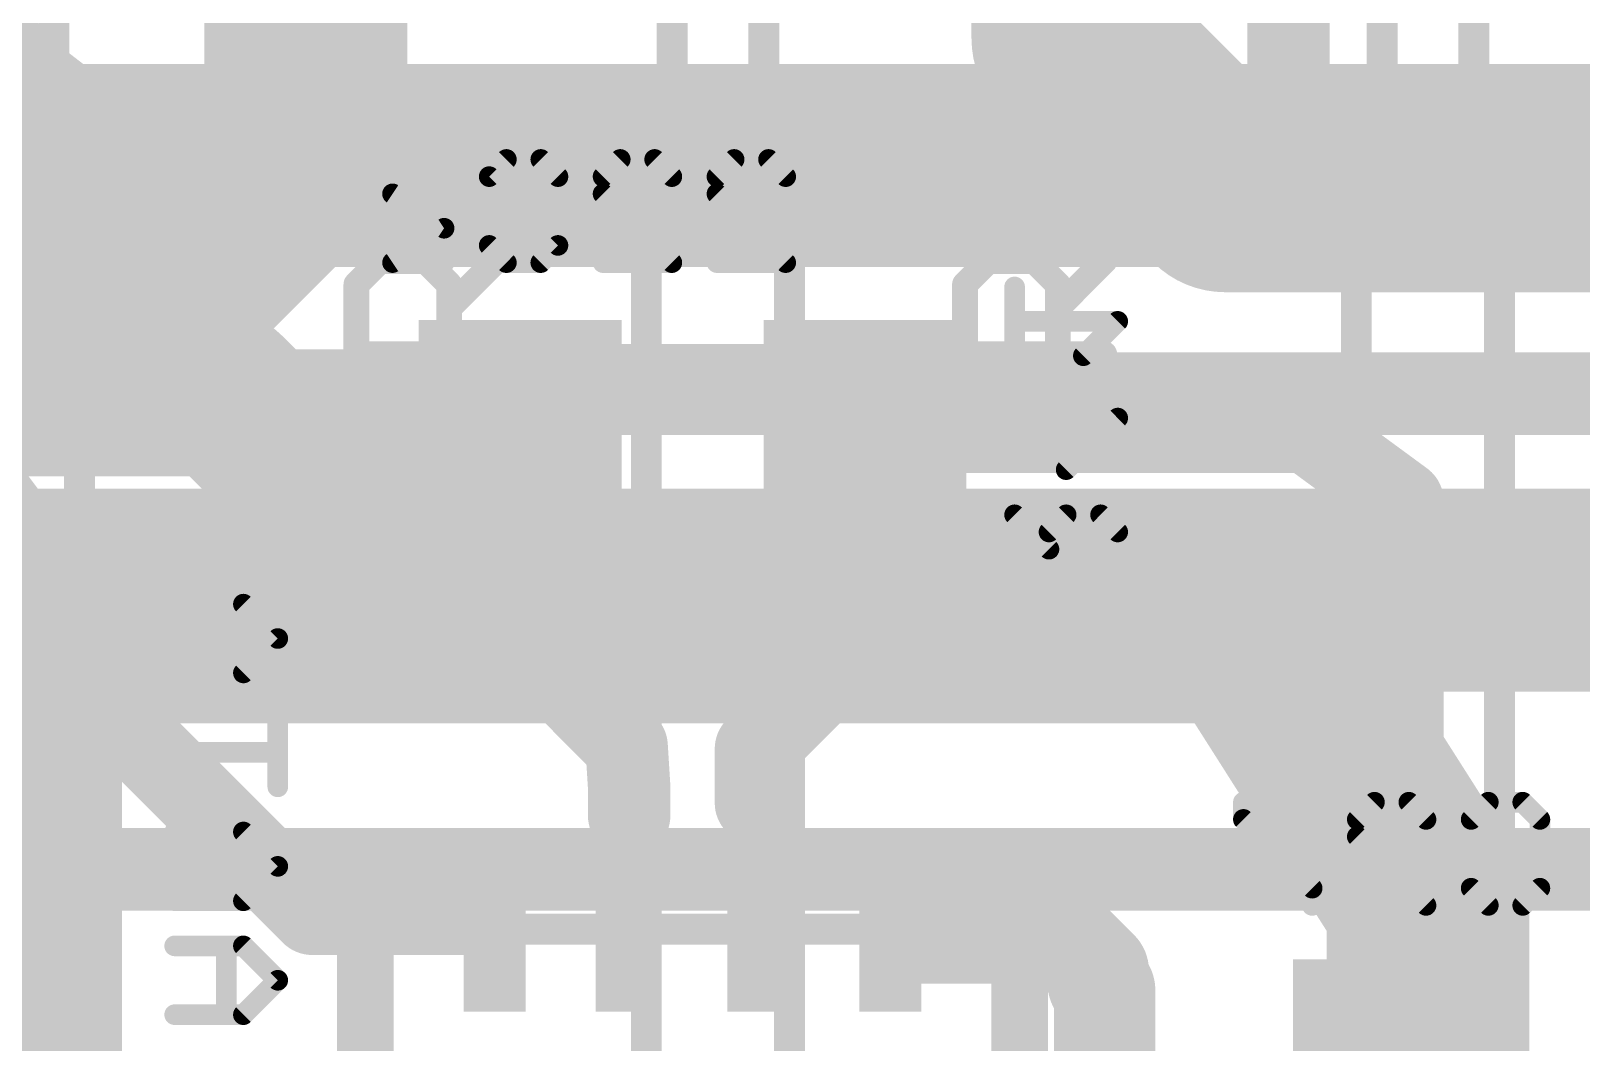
# Model space of a CAD drawing. Header units: inches. Extents: x -5 to 142, y -3 to 122.
# Drawn here: x 71.86 to 79.5, y 71.36 to 76.35 of the extents above; entities that cross this region are included whole.
import ezdxf

# ---------------------------------------------------------------- set-up
doc = ezdxf.new("R2010")
doc.units = ezdxf.units.IN
doc.header["$MEASUREMENT"] = 0
for name, color, linetype in [('1', 22, 'Continuous'), ('15', 22, 'Continuous'), ('16', 175, 'Continuous'), ('2', 175, 'Continuous'), ('21', 253, 'Continuous'), ('22', 253, 'Continuous'), ('25', 253, 'Continuous'), ('26', 253, 'Continuous'), ('28', 253, 'Continuous'), ('52', 253, 'Continuous')]:
    doc.layers.add(name, color=color, linetype=linetype)

# ---------------------------------------------------------------- blocks, each defined once
blk = doc.blocks.new('RECT')
blk.add_solid([(-0.5, -0.5), (0.5, -0.5), (-0.5, 0.5), (0.5, 0.5)])

msp = doc.modelspace()

# ---------------------------------------------------------------- linework, layer by layer
at = {"layer": '1'}
for points, const_width in [([(77, 76.3125), (77, 78.85)], 1), ([(73.7812, 77.3125), (73.2188, 76.75)], 1), ([(73.2188, 76.75), (73.2188, 75.75)], 1), ([(77.75, 75.5625), (77, 76.3125)], 1), ([(73.2188, 75.75), (72.6875, 75.2188)], 1), ([(81.5, 75.5625), (77.75, 75.5625)], 1), ([(72.6875, 75.2188), (62.7812, 75.2188)], 1), ([(80.2812, 73.5938), (67.1562, 73.5938)], 1), ([(68.7812, 72.2188), (80.2188, 72.2188)], 0.4064)]:
    msp.add_lwpolyline(points, dxfattribs=dict(at, const_width=const_width))
at = {"layer": '1', "const_width": 0.5}
for points in [[(73.042, 76.9268, 1), (73.3955, 76.5732)], [(77.1768, 76.4893, 1), (76.8232, 76.1357)], [(76.75, 76.3125, 1), (77.25, 76.3125)], [(73.3955, 75.5732, 1), (73.042, 75.9268)], [(77.75, 75.8125, 1), (77.75, 75.3125)], [(72.9688, 75.75, 1), (73.4688, 75.75)], [(77.5732, 75.3857, 1), (77.9268, 75.7393)], [(72.6875, 74.9688, 1), (72.6875, 75.4688)], [(72.5107, 75.3955, 1), (72.8643, 75.042)]]:
    msp.add_lwpolyline(points, format="xyb", dxfattribs=at)
at = {"layer": '15'}
for points, const_width in [([(70.6875, 75.6875), (112.1875, 75.6875)], 1), ([(81.125, 74.5625), (69.25, 74.5625)], 0.4064), ([(77.875, 73.4375), (65.9375, 73.4375)], 1), ([(78.75, 72.0625), (77.875, 73.4375)], 1), ([(78.75, 65.1875), (78.75, 72.0625)], 1)]:
    msp.add_lwpolyline(points, dxfattribs=dict(at, const_width=const_width))
at = {"layer": '15', "const_width": 0.5}
for points in [[(78.0859, 73.5717, 1), (77.6641, 73.3033)], [(77.875, 73.1875, 1), (77.875, 73.6875)], [(79, 72.0625, 1), (78.5, 72.0625)], [(78.5391, 71.9283, 1), (78.9609, 72.1967)]]:
    msp.add_lwpolyline(points, format="xyb", dxfattribs=at)
at = {"layer": '16'}
for points, const_width in [([(72.2188, 75.7812), (71.625, 76.375)], 0.4064), ([(86.3438, 75.7812), (72.2188, 75.7812)], 0.4064), ([(60.8125, 74.5625), (72.8125, 74.5625)], 0.8128), ([(72.8125, 74.5625), (73, 74.375)], 0.8128), ([(73, 74.375), (74.275, 74.375)], 0.8128), ([(74.25, 74.35), (74.275, 74.375)], 0.4064), ([(75.875, 74.275), (75.975, 74.375)], 0.4064), ([(78.1562, 74.375), (75.975, 74.375)], 0.4064), ([(78.625, 74.0312), (78.1562, 74.375)], 0.4064), ([(74.25, 73.375), (74.25, 74.35)], 0.4064), ([(75.875, 73.25), (75.875, 74.275)], 0.4064), ([(78.625, 71.25), (78.625, 74.0312)], 0.4064), ([(74.8, 72.825), (74.25, 73.375)], 0.4064), ([(75.4375, 72.8125), (75.875, 73.25)], 0.4064), ([(71.375, 72.875), (71.5, 73)], 0.8128), ([(71.5, 73), (72.25, 73)], 0.4064), ([(72.25, 73), (73.25, 72)], 0.4064), ([(74.8125, 72.625), (74.8, 72.825)], 0.4064), ([(75.4375, 72.5462), (75.4375, 72.8125)], 0.4064), ([(74.8125, 72.4837), (74.8125, 72.625)], 0.4064), ([(75.45, 71.9212), (75.4375, 72.5462)], 0.3048), ([(74.8, 71.9212), (74.8125, 72.4837)], 0.3048), ([(73.25, 72), (74.0087, 72)], 0.4064), ([(74.0087, 72), (74.15, 71.9212)], 0.3048), ([(76.9375, 71.9062), (76.2188, 71.9062)], 0.5), ([(77.125, 71.7188), (76.9375, 71.9062)], 0.5), ([(76.115, 71.9062), (76.1, 71.9212)], 0.3048), ([(76.2188, 71.9062), (76.115, 71.9062)], 0.3048), ([(77.125, 71.6562), (77.125, 71.7188)], 0.5), ([(77.1562, 71.625), (77.125, 71.6562)], 0.5), ([(77.1562, 68.0625), (77.1562, 71.625)], 0.5)]:
    msp.add_lwpolyline(points, dxfattribs=dict(at, const_width=const_width))
for points, const_width in [([(72.2188, 75.8828, 1), (72.2188, 75.6797)], 0.2032), ([(72.1469, 75.7094, 1), (72.2906, 75.8531)], 0.2032), ([(72.9562, 74.7062, 1), (72.6688, 74.4188)], 0.4064), ([(72.8125, 74.3593, 1), (72.8125, 74.7657)], 0.4064), ([(73, 74.5782, 1), (73, 74.1718)], 0.4064), ([(74.275, 74.1718, 1), (74.275, 74.5782)], 0.4064), ([(72.8563, 74.2313, 1), (73.1437, 74.5187)], 0.4064), ([(74.3468, 74.3032, 1), (74.2032, 74.4468)], 0.2032), ([(75.975, 74.4766, 1), (75.975, 74.2734)], 0.2032), ([(76.0468, 74.3032, 1), (75.9032, 74.4468)], 0.2032), ([(78.2163, 74.4569, 1), (78.0962, 74.2931)], 0.2032), ([(78.1562, 74.2734, 1), (78.1562, 74.4766)], 0.2032), ([(74.3516, 74.35, 1), (74.1484, 74.35)], 0.2032), ([(74.1782, 74.4218, 1), (74.3218, 74.2782)], 0.2032), ([(75.9766, 74.275, 1), (75.7734, 74.275)], 0.2032), ([(75.8032, 74.3468, 1), (75.9468, 74.2032)], 0.2032), ([(78.7266, 74.0312, 1), (78.5234, 74.0312)], 0.2032), ([(78.5649, 73.9493, 1), (78.6851, 74.1132)], 0.2032), ([(74.3218, 73.4468, 1), (74.1782, 73.3032)], 0.2032), ([(74.1484, 73.375, 1), (74.3516, 73.375)], 0.2032), ([(75.9468, 73.1782, 1), (75.8032, 73.3218)], 0.2032), ([(71.6437, 72.8563, 1), (71.3563, 73.1437)], 0.4064), ([(75.7734, 73.25, 1), (75.9766, 73.25)], 0.2032), ([(72.3218, 73.0718, 1), (72.1782, 72.9282)], 0.2032), ([(72.25, 72.8984, 1), (72.25, 73.1016)], 0.2032), ([(74.9014, 72.8313, 1), (74.6986, 72.8187)], 0.2032), ([(74.7282, 72.7532, 1), (74.8718, 72.8968)], 0.2032), ([(75.5391, 72.8125, 1), (75.3359, 72.8125)], 0.2032), ([(75.3657, 72.8843, 1), (75.5093, 72.7407)], 0.2032), ([(74.9141, 72.625, 1), (74.7109, 72.625)], 0.2032), ([(74.7111, 72.6187, 1), (74.9139, 72.6313)], 0.2032), ([(75.5137, 72.5477, 1), (75.3613, 72.5447)], 0.1524), ([(74.7109, 72.4837, 1), (74.9141, 72.4837)], 0.2032), ([(74.8887, 72.482, 1), (74.7363, 72.4854)], 0.1524), ([(75.3359, 72.5462, 1), (75.5391, 72.5462)], 0.2032), ([(73.25, 72.1016, 1), (73.25, 71.8984)], 0.2032), ([(74.0087, 71.8984, 1), (74.0087, 72.1016)], 0.2032), ([(73.1782, 71.9282, 1), (73.3218, 72.0718)], 0.2032), ([(74.0458, 72.0666, 1), (73.9716, 71.9334)], 0.1524), ([(76.2188, 72.0312, 1), (76.2188, 71.7812)], 0.25), ([(77.0259, 71.9946, 1), (76.8491, 71.8179)], 0.25), ([(76.9375, 71.7812, 1), (76.9375, 72.0312)], 0.25), ([(74.1129, 71.8546, 1), (74.1871, 71.9878)], 0.1524), ([(76.1539, 71.9751, 1), (76.0461, 71.8673)], 0.1524), ([(76.115, 71.9825, 1), (76.115, 71.83)], 0.1524), ([(76.2188, 71.83, 1), (76.2188, 71.9825)], 0.1524), ([(74.7238, 71.9229, 1), (74.8762, 71.9195)], 0.1524), ([(75.3738, 71.9197, 1), (75.5262, 71.9227)], 0.1524), ([(76.0611, 71.8524, 1), (76.1688, 71.9601)], 0.1524), ([(77.25, 71.7188, 1), (77, 71.7188)], 0.25), ([(77.2134, 71.7446, 1), (77.0366, 71.5679)], 0.25), ([(77.0366, 71.6304, 1), (77.2134, 71.8071)], 0.25), ([(77.2812, 71.625, 1), (77.0312, 71.625)], 0.25), ([(77.0679, 71.5366, 1), (77.2446, 71.7134)], 0.25), ([(77, 71.6562, 1), (77.25, 71.6562)], 0.25)]:
    msp.add_lwpolyline(points, format="xyb", dxfattribs=dict(at, const_width=const_width))
at = {"layer": '2'}
for points, const_width in [([(78.0625, 76.0625), (78.0625, 78.4375)], 0.4064), ([(71.625, 76.3125), (72.4375, 75.6875)], 0.4064), ([(77.625, 75.6875), (78.0625, 76.0625)], 0.4064), ([(72.4375, 75.6875), (77.625, 75.6875)], 0.4064), ([(71.0625, 74.375), (71.8125, 73.375)], 1), ([(71.8125, 73.375), (71.8125, 60.5)], 1)]:
    msp.add_lwpolyline(points, dxfattribs=dict(at, const_width=const_width))
for points, const_width in [([(78.1286, 75.9854, 1), (77.9964, 76.1396)], 0.2032), ([(77.9609, 76.0625, 1), (78.1641, 76.0625)], 0.2032), ([(72.4375, 75.7891, 1), (72.4375, 75.5859)], 0.2032), ([(77.625, 75.5859, 1), (77.625, 75.7891)], 0.2032), ([(72.3756, 75.607, 1), (72.4994, 75.768)], 0.2032), ([(77.5589, 75.7646, 1), (77.6911, 75.6104)], 0.2032), ([(72.0625, 73.375, 1), (71.5625, 73.375)], 0.5), ([(71.6125, 73.225, 1), (72.0125, 73.525)], 0.5)]:
    msp.add_lwpolyline(points, format="xyb", dxfattribs=dict(at, const_width=const_width))
at = {"layer": '21', "const_width": 0.1524}
for points in [[(71.976, 76.564), (71.976, 75.929)], [(75.024, 76.564), (75.024, 75.929)], [(75.476, 76.564), (75.476, 75.929)], [(78.524, 76.564), (78.524, 75.929)], [(78.976, 76.564), (78.976, 75.929)], [(72.103, 75.802), (71.976, 75.929)], [(74.897, 75.802), (75.024, 75.929)], [(75.603, 75.802), (75.476, 75.929)], [(78.397, 75.802), (78.524, 75.929)], [(79.103, 75.802), (78.976, 75.929)], [(72.103, 75.802), (72.103, 69.198)], [(74.897, 75.802), (74.897, 69.198)], [(75.603, 75.802), (75.603, 69.198)], [(78.397, 75.802), (78.397, 69.198)], [(79.103, 69.198), (79.103, 75.802)]]:
    msp.add_lwpolyline(points, dxfattribs=at)
at = {"layer": '21', "const_width": 0.0762}
for points in [[(71.9379, 75.929, 1), (72.0141, 75.929)], [(72.0029, 75.9559, 1), (71.9491, 75.9021)], [(74.9859, 75.929, 1), (75.0621, 75.929)], [(75.0509, 75.9021, 1), (74.9971, 75.9559)], [(75.4379, 75.929, 1), (75.5141, 75.929)], [(75.5029, 75.9559, 1), (75.4491, 75.9021)], [(78.4859, 75.929, 1), (78.5621, 75.929)], [(78.5509, 75.9021, 1), (78.4971, 75.9559)], [(78.9379, 75.929, 1), (79.0141, 75.929)], [(79.0029, 75.9559, 1), (78.9491, 75.9021)], [(72.1411, 75.802, 1), (72.0649, 75.802)], [(74.9351, 75.802, 1), (74.8589, 75.802)], [(75.6411, 75.802, 1), (75.5649, 75.802)], [(78.4351, 75.802, 1), (78.3589, 75.802)], [(79.1411, 75.802, 1), (79.0649, 75.802)], [(72.0761, 75.7751, 1), (72.1299, 75.8289)], [(74.8701, 75.8289, 1), (74.9239, 75.7751)], [(75.5761, 75.7751, 1), (75.6299, 75.8289)], [(78.3701, 75.8289, 1), (78.4239, 75.7751)], [(79.0761, 75.7751, 1), (79.1299, 75.8289)]]:
    msp.add_lwpolyline(points, format="xyb", dxfattribs=at)
at = {"layer": '22'}
for points, const_width in [([(72.911, 73.5256), (72.5721, 73.5256)], 0.1016), ([(72.8263, 73.1867), (72.8263, 73.5256)], 0.1016), ([(73.0805, 73.3562), (72.911, 73.5256)], 0.1016), ([(72.911, 73.1867), (73.0805, 73.3562)], 0.1016), ([(72.5721, 73.1867), (72.911, 73.1867)], 0.1016), ([(73.0805, 72.6254), (73.0805, 72.9643)], 0.1016), ([(72.5721, 72.7949), (73.0805, 72.7949)], 0.1016), ([(72.911, 72.403), (72.5721, 72.403)], 0.1016), ([(72.8263, 72.0641), (72.8263, 72.403)], 0.1016), ([(73.0805, 72.2336), (72.911, 72.403)], 0.1016), ([(72.911, 72.0641), (73.0805, 72.2336)], 0.1016), ([(73.4486, 68.6986), (73.4486, 72.0514)], 0.1524), ([(73.4486, 72.0514), (73.6518, 72.0514)], 0.1524), ([(76.5982, 72.0514), (76.8014, 72.0514)], 0.1524), ([(76.8014, 72.0514), (76.8014, 68.6986)], 0.1524), ([(72.5721, 72.0641), (72.911, 72.0641)], 0.1016), ([(72.911, 71.8417), (72.5721, 71.8417)], 0.1016), ([(72.8263, 71.5028), (72.8263, 71.8417)], 0.1016), ([(73.0805, 71.6722), (72.911, 71.8417)], 0.1016), ([(72.911, 71.5028), (73.0805, 71.6722)], 0.1016), ([(72.5721, 71.5028), (72.911, 71.5028)], 0.1016)]:
    msp.add_lwpolyline(points, dxfattribs=dict(at, const_width=const_width))
for points, const_width in [([(72.5721, 73.551, 1), (72.5721, 73.5003)], 0.0508), ([(72.8517, 73.5256, 1), (72.8009, 73.5256)], 0.0508), ([(72.929, 73.5436, 1), (72.893, 73.5077)], 0.0508), ([(72.911, 73.5003, 1), (72.911, 73.551)], 0.0508), ([(73.0984, 73.3382, 1), (73.0625, 73.3741)], 0.0508), ([(73.0625, 73.3382, 1), (73.0984, 73.3741)], 0.0508), ([(72.5721, 73.2121, 1), (72.5721, 73.1613)], 0.0508), ([(72.8009, 73.1867, 1), (72.8517, 73.1867)], 0.0508), ([(72.893, 73.2047, 1), (72.929, 73.1687)], 0.0508), ([(72.911, 73.1613, 1), (72.911, 73.2121)], 0.0508), ([(73.1059, 72.9643, 1), (73.0551, 72.9643)], 0.0508), ([(72.5721, 72.8203, 1), (72.5721, 72.7695)], 0.0508), ([(73.0805, 72.7695, 1), (73.0805, 72.8203)], 0.0508), ([(73.0551, 72.6254, 1), (73.1059, 72.6254)], 0.0508), ([(72.5721, 72.4284, 1), (72.5721, 72.3776)], 0.0508), ([(72.8517, 72.403, 1), (72.8009, 72.403)], 0.0508), ([(72.929, 72.421, 1), (72.893, 72.3851)], 0.0508), ([(72.911, 72.3776, 1), (72.911, 72.4284)], 0.0508), ([(73.0984, 72.2156, 1), (73.0625, 72.2515)], 0.0508), ([(73.0625, 72.2156, 1), (73.0984, 72.2515)], 0.0508), ([(73.4867, 72.0514, 1), (73.4105, 72.0514)], 0.0762), ([(73.4486, 72.0895, 1), (73.4486, 72.0133)], 0.0762), ([(73.6518, 72.0133, 1), (73.6518, 72.0895)], 0.0762), ([(76.5982, 72.0895, 1), (76.5982, 72.0133)], 0.0762), ([(76.8395, 72.0514, 1), (76.7633, 72.0514)], 0.0762), ([(76.8014, 72.0133, 1), (76.8014, 72.0895)], 0.0762), ([(72.5721, 72.0895, 1), (72.5721, 72.0387)], 0.0508), ([(72.8009, 72.0641, 1), (72.8517, 72.0641)], 0.0508), ([(72.893, 72.082, 1), (72.929, 72.0461)], 0.0508), ([(72.911, 72.0387, 1), (72.911, 72.0895)], 0.0508), ([(72.5721, 71.8671, 1), (72.5721, 71.8163)], 0.0508), ([(72.8517, 71.8417, 1), (72.8009, 71.8417)], 0.0508), ([(72.929, 71.8597, 1), (72.893, 71.8238)], 0.0508), ([(72.911, 71.8163, 1), (72.911, 71.8671)], 0.0508), ([(73.0984, 71.6543, 1), (73.0625, 71.6902)], 0.0508), ([(73.0625, 71.6543, 1), (73.0984, 71.6902)], 0.0508), ([(72.5721, 71.5282, 1), (72.5721, 71.4774)], 0.0508), ([(72.8009, 71.5028, 1), (72.8517, 71.5028)], 0.0508), ([(72.893, 71.5207, 1), (72.929, 71.4848)], 0.0508), ([(72.911, 71.4774, 1), (72.911, 71.5282)], 0.0508)]:
    msp.add_lwpolyline(points, format="xyb", dxfattribs=dict(at, const_width=const_width))
at = {"layer": '25', "const_width": 0.127}
for points in [[(73.4679, 75.5061), (73.4679, 75.9637)], [(73.4679, 75.9637), (73.5823, 75.9637)], [(73.5823, 75.9637), (74.0399, 75.5061)], [(76.4679, 75.9637), (76.5823, 75.7349)], [(76.9255, 75.9637), (76.8111, 75.8493)], [(77.0399, 75.9637), (76.9255, 75.9637)], [(77.1543, 75.8493), (77.0399, 75.9637)], [(76.8111, 75.8493), (76.8111, 75.5061)], [(77.1543, 75.6205), (77.1543, 75.8493)], [(76.5823, 75.7349), (76.8111, 75.5061)], [(77.0399, 75.5061), (77.1543, 75.6205)], [(74.0399, 75.5061), (74.1543, 75.5061)], [(76.8111, 75.5061), (77.0399, 75.5061)], [(73.4679, 75.1009), (73.5823, 75.2153)], [(73.5823, 75.2153), (73.8111, 75.2153)], [(73.8111, 75.2153), (73.9255, 75.1009)], [(73.9255, 74.9865), (74.1543, 75.2153)], [(76.4679, 75.1009), (76.5823, 75.2153)], [(76.5823, 75.2153), (76.8111, 75.2153)], [(76.8111, 75.2153), (76.9255, 75.1009)], [(76.9255, 74.9865), (77.1543, 75.2153)], [(73.4679, 74.7577), (73.4679, 75.1009)], [(73.9255, 75.1009), (73.9255, 74.7577)], [(76.4679, 74.7577), (76.4679, 75.1009)], [(76.9255, 75.1009), (76.9255, 74.7577)], [(74.1543, 74.7577), (73.4679, 74.7577)], [(77.1543, 74.7577), (76.4679, 74.7577)]]:
    msp.add_lwpolyline(points, dxfattribs=at)
at = {"layer": '25', "const_width": 0.0635}
for points in [[(73.4997, 75.9637, 1), (73.4362, 75.9637)], [(73.4679, 75.9954, 1), (73.4679, 75.9319)], [(73.6048, 75.9861, 1), (73.5599, 75.9412)], [(73.5823, 75.9319, 1), (73.5823, 75.9954)], [(76.4963, 75.9779, 1), (76.4395, 75.9495)], [(76.9255, 75.9954, 1), (76.9255, 75.9319)], [(76.948, 75.9412, 1), (76.9031, 75.9861)], [(77.0624, 75.9861, 1), (77.0175, 75.9412)], [(77.0399, 75.9319, 1), (77.0399, 75.9954)], [(76.8429, 75.8493, 1), (76.7794, 75.8493)], [(76.7887, 75.8717, 1), (76.8336, 75.8268)], [(77.1861, 75.8493, 1), (77.1226, 75.8493)], [(77.1318, 75.8268, 1), (77.1768, 75.8717)], [(76.6048, 75.7573, 1), (76.5599, 75.7124)], [(76.5539, 75.7207, 1), (76.6107, 75.7491)], [(77.1226, 75.6205, 1), (77.1861, 75.6205)], [(77.1768, 75.598, 1), (77.1318, 75.6429)], [(74.0399, 75.5378, 1), (74.0399, 75.4743)], [(74.1543, 75.4743, 1), (74.1543, 75.5378)], [(76.8111, 75.5378, 1), (76.8111, 75.4743)], [(77.0399, 75.4743, 1), (77.0399, 75.5378)], [(73.4362, 75.5061, 1), (73.4997, 75.5061)], [(74.0175, 75.4836, 1), (74.0624, 75.5285)], [(76.7794, 75.5061, 1), (76.8429, 75.5061)], [(76.7887, 75.4836, 1), (76.8336, 75.5285)], [(77.0175, 75.5285, 1), (77.0624, 75.4836)], [(73.5823, 75.247, 1), (73.5823, 75.1835)], [(73.6048, 75.1928, 1), (73.5599, 75.2377)], [(73.8336, 75.2377, 1), (73.7887, 75.1928)], [(73.8111, 75.1835, 1), (73.8111, 75.247)], [(74.1768, 75.1928, 1), (74.1318, 75.2377)], [(76.5823, 75.247, 1), (76.5823, 75.1835)], [(76.6048, 75.1928, 1), (76.5599, 75.2377)], [(76.8336, 75.2377, 1), (76.7887, 75.1928)], [(76.8111, 75.1835, 1), (76.8111, 75.247)], [(77.1768, 75.1928, 1), (77.1318, 75.2377)], [(73.4997, 75.1009, 1), (73.4362, 75.1009)], [(73.4455, 75.1233, 1), (73.4904, 75.0784)], [(73.9573, 75.1009, 1), (73.8938, 75.1009)], [(73.9031, 75.0784, 1), (73.948, 75.1233)], [(76.4997, 75.1009, 1), (76.4362, 75.1009)], [(76.4455, 75.1233, 1), (76.4904, 75.0784)], [(76.9573, 75.1009, 1), (76.8938, 75.1009)], [(76.9031, 75.0784, 1), (76.948, 75.1233)], [(73.9031, 75.0089, 1), (73.948, 74.964)], [(76.9031, 75.0089, 1), (76.948, 74.964)], [(73.4679, 74.7894, 1), (73.4679, 74.7259)], [(74.1543, 74.7259, 1), (74.1543, 74.7894)], [(76.4679, 74.7894, 1), (76.4679, 74.7259)], [(77.1543, 74.7259, 1), (77.1543, 74.7894)], [(73.4362, 74.7577, 1), (73.4997, 74.7577)], [(73.8938, 74.7577, 1), (73.9573, 74.7577)], [(76.4362, 74.7577, 1), (76.4997, 74.7577)], [(76.8938, 74.7577, 1), (76.9573, 74.7577)]]:
    msp.add_lwpolyline(points, format="xyb", dxfattribs=at)
at = {"layer": '26', "const_width": 0.0508}
for points in [[(76.7379, 75.0884, 1), (76.687, 75.0884)], [(76.7125, 74.9444, 1), (76.7125, 74.8936)], [(77.2388, 74.901, 1), (77.2029, 74.9369)], [(77.2209, 74.8936, 1), (77.2209, 74.9444)], [(76.687, 74.7495, 1), (76.7379, 74.7495)], [(77.0334, 74.7674, 1), (77.0694, 74.7315)], [(76.9921, 74.5271, 1), (76.9413, 74.5271)], [(76.7125, 74.4678, 1), (76.7125, 74.417)], [(77.2388, 74.4244, 1), (77.2029, 74.4604)], [(77.2209, 74.417, 1), (77.2209, 74.4678)], [(76.9487, 74.2061, 1), (76.9846, 74.1702)], [(76.9413, 74.1882, 1), (76.9921, 74.1882)], [(76.7304, 73.9838, 1), (76.6945, 73.9479)], [(76.9667, 73.9912, 1), (76.9667, 73.9404)], [(76.9846, 73.9479, 1), (76.9487, 73.9838)], [(77.1541, 73.9838, 1), (77.1182, 73.9479)], [(77.1361, 73.9404, 1), (77.1361, 73.9912)], [(76.9073, 73.8811, 1), (76.8565, 73.8811)], [(76.864, 73.899, 1), (76.8999, 73.8631)], [(77.2463, 73.8811, 1), (77.1955, 73.8811)], [(77.2029, 73.8631, 1), (77.2388, 73.899)], [(76.864, 73.7784, 1), (76.8999, 73.8143)], [(76.7125, 73.6523, 1), (76.7125, 73.6015)], [(77.2209, 73.6015, 1), (77.2209, 73.6523)], [(76.8565, 73.6269, 1), (76.9073, 73.6269)], [(77.1955, 73.6269, 1), (77.2463, 73.6269)], [(77.8403, 72.575, 1), (77.8403, 72.5242)], [(77.8657, 72.5496, 1), (77.8149, 72.5496)], [(78.1793, 72.5242, 1), (78.1793, 72.575)], [(78.4864, 72.575, 1), (78.4864, 72.5242)], [(78.5043, 72.5317, 1), (78.4684, 72.5676)], [(78.6738, 72.5676, 1), (78.6379, 72.5317)], [(78.6558, 72.5242, 1), (78.6558, 72.575)], [(79.0477, 72.575, 1), (79.0477, 72.5242)], [(79.0656, 72.5317, 1), (79.0297, 72.5676)], [(79.2351, 72.5676, 1), (79.1992, 72.5317)], [(79.2171, 72.5242, 1), (79.2171, 72.575)], [(77.8583, 72.4829, 1), (77.8223, 72.4469)], [(78.427, 72.4649, 1), (78.3762, 72.4649)], [(78.3837, 72.4829, 1), (78.4196, 72.4469)], [(78.7226, 72.4469, 1), (78.7585, 72.4829)], [(78.945, 72.4829, 1), (78.9809, 72.4469)], [(79.3273, 72.4649, 1), (79.2765, 72.4649)], [(79.2839, 72.4469, 1), (79.3198, 72.4829)], [(77.8149, 72.4649, 1), (77.8657, 72.4649)], [(78.3762, 72.3802, 1), (78.427, 72.3802)], [(78.4196, 72.3981, 1), (78.3837, 72.3622)], [(78.2047, 72.1259, 1), (78.1539, 72.1259)], [(78.1613, 72.108, 1), (78.1972, 72.1439)], [(78.9809, 72.1439, 1), (78.945, 72.108)], [(79.2765, 72.1259, 1), (79.3273, 72.1259)], [(79.3198, 72.108, 1), (79.2839, 72.1439)], [(78.1539, 72.0412, 1), (78.2047, 72.0412)], [(78.4016, 72.0666, 1), (78.4016, 72.0158)], [(78.7226, 72.0232, 1), (78.7585, 72.0592)], [(78.7406, 72.0158, 1), (78.7406, 72.0666)], [(79.0477, 72.0666, 1), (79.0477, 72.0158)], [(79.0297, 72.0232, 1), (79.0656, 72.0592)], [(79.1992, 72.0592, 1), (79.2351, 72.0232)], [(79.2171, 72.0158, 1), (79.2171, 72.0666)]]:
    msp.add_lwpolyline(points, format="xyb", dxfattribs=at)
at = {"layer": '26', "const_width": 0.1016}
for points in [[(76.7125, 74.7495), (76.7125, 75.0884)], [(77.2209, 74.919), (76.7125, 74.919)], [(77.0514, 74.7495), (77.2209, 74.919)], [(76.9667, 74.1882), (76.9667, 74.5271)], [(76.7125, 74.4424), (77.2209, 74.4424)], [(77.2209, 74.4424), (76.9667, 74.1882)], [(76.8819, 73.7963), (76.7125, 73.9658)], [(76.9667, 73.9658), (76.8819, 73.8811)], [(77.1361, 73.9658), (76.9667, 73.9658)], [(77.2209, 73.8811), (77.1361, 73.9658)], [(76.8819, 73.8811), (76.8819, 73.6269)], [(77.2209, 73.6269), (77.2209, 73.8811)], [(76.7125, 73.6269), (77.2209, 73.6269)], [(78.1793, 72.5496), (77.8403, 72.5496)], [(77.8403, 72.5496), (77.8403, 72.4649)], [(78.4016, 72.4649), (78.4864, 72.5496)], [(78.4864, 72.5496), (78.6558, 72.5496)], [(78.6558, 72.5496), (78.7406, 72.4649)], [(78.9629, 72.4649), (79.0477, 72.5496)], [(79.0477, 72.5496), (79.2171, 72.5496)], [(79.2171, 72.5496), (79.3019, 72.4649)], [(77.8403, 72.4649), (78.1793, 72.1259)], [(78.4016, 72.3802), (78.4016, 72.4649)], [(79.3019, 72.4649), (79.3019, 72.1259)], [(78.7406, 72.0412), (78.4016, 72.3802)], [(78.1793, 72.1259), (78.1793, 72.0412)], [(79.0477, 72.0412), (78.9629, 72.1259)], [(79.3019, 72.1259), (79.2171, 72.0412)], [(78.4016, 72.0412), (78.7406, 72.0412)], [(79.2171, 72.0412), (79.0477, 72.0412)]]:
    msp.add_lwpolyline(points, dxfattribs=at)
at = {"layer": '28', "const_width": 0.1016}
for points in [[(73.9003, 75.2083), (73.9003, 75.7167)], [(74.2074, 75.7167), (74.1226, 75.632)], [(74.3768, 75.7167), (74.2074, 75.7167)], [(74.4616, 75.632), (74.3768, 75.7167)], [(74.6839, 75.632), (74.7687, 75.7167)], [(74.7687, 75.7167), (74.9382, 75.7167)], [(74.9382, 75.7167), (75.0229, 75.632)], [(75.2452, 75.632), (75.33, 75.7167)], [(75.33, 75.7167), (75.4995, 75.7167)], [(75.4995, 75.7167), (75.5842, 75.632)], [(74.1226, 75.632), (74.1226, 75.293)], [(74.4616, 75.293), (74.1226, 75.632)], [(74.4616, 75.293), (74.4616, 75.632)], [(74.6839, 75.5473), (74.6839, 75.632)], [(75.2452, 75.5473), (75.2452, 75.632)], [(73.9003, 75.3778), (73.6461, 75.5473)], [(75.0229, 75.2083), (74.6839, 75.5473)], [(75.5842, 75.2083), (75.2452, 75.5473)], [(73.6461, 75.2083), (73.9003, 75.3778)], [(74.1226, 75.293), (74.2074, 75.2083)], [(74.3768, 75.2083), (74.4616, 75.293)], [(74.2074, 75.2083), (74.3768, 75.2083)], [(74.6839, 75.2083), (75.0229, 75.2083)], [(75.2452, 75.2083), (75.5842, 75.2083)]]:
    msp.add_lwpolyline(points, dxfattribs=at)
at = {"layer": '28', "const_width": 0.0508}
for points in [[(73.9257, 75.7167, 1), (73.8749, 75.7167)], [(74.2074, 75.7421, 1), (74.2074, 75.6913)], [(74.2253, 75.6988, 1), (74.1894, 75.7347)], [(74.3948, 75.7347, 1), (74.3589, 75.6988)], [(74.3768, 75.6913, 1), (74.3768, 75.7421)], [(74.7687, 75.7421, 1), (74.7687, 75.6913)], [(74.7866, 75.6988, 1), (74.7507, 75.7347)], [(74.9561, 75.7347, 1), (74.9202, 75.6988)], [(74.9382, 75.6913, 1), (74.9382, 75.7421)], [(75.33, 75.7421, 1), (75.33, 75.6913)], [(75.3479, 75.6988, 1), (75.312, 75.7347)], [(75.5174, 75.7347, 1), (75.4815, 75.6988)], [(75.4995, 75.6913, 1), (75.4995, 75.7421)], [(74.148, 75.632, 1), (74.0972, 75.632)], [(74.1406, 75.65, 1), (74.1047, 75.614)], [(74.1047, 75.65, 1), (74.1406, 75.614)], [(74.487, 75.632, 1), (74.4362, 75.632)], [(74.4436, 75.614, 1), (74.4795, 75.65)], [(74.7093, 75.632, 1), (74.6585, 75.632)], [(74.666, 75.65, 1), (74.7019, 75.614)], [(75.0049, 75.614, 1), (75.0409, 75.65)], [(75.2706, 75.632, 1), (75.2198, 75.632)], [(75.2273, 75.65, 1), (75.2632, 75.614)], [(75.5662, 75.614, 1), (75.6022, 75.65)], [(73.6601, 75.5684, 1), (73.632, 75.5261)], [(74.6585, 75.5473, 1), (74.7093, 75.5473)], [(74.7019, 75.5652, 1), (74.666, 75.5293)], [(75.2198, 75.5473, 1), (75.2706, 75.5473)], [(75.2632, 75.5652, 1), (75.2273, 75.5293)], [(73.9144, 75.3566, 1), (73.8862, 75.3989)], [(73.8862, 75.3566, 1), (73.9144, 75.3989)], [(74.1406, 75.311, 1), (74.1047, 75.2751)], [(74.4795, 75.2751, 1), (74.4436, 75.311)], [(74.4436, 75.2751, 1), (74.4795, 75.311)], [(74.0972, 75.293, 1), (74.148, 75.293)], [(74.2074, 75.2337, 1), (74.2074, 75.1829)], [(74.3768, 75.1829, 1), (74.3768, 75.2337)], [(74.4362, 75.293, 1), (74.487, 75.293)], [(74.6839, 75.2337, 1), (74.6839, 75.1829)], [(75.0229, 75.1829, 1), (75.0229, 75.2337)], [(75.2452, 75.2337, 1), (75.2452, 75.1829)], [(75.5842, 75.1829, 1), (75.5842, 75.2337)], [(73.632, 75.2294, 1), (73.6601, 75.1872)], [(73.8749, 75.2083, 1), (73.9257, 75.2083)], [(74.1894, 75.1903, 1), (74.2253, 75.2263)], [(74.3589, 75.2263, 1), (74.3948, 75.1903)], [(75.0049, 75.1903, 1), (75.0409, 75.2263)], [(75.5662, 75.1903, 1), (75.6022, 75.2263)]]:
    msp.add_lwpolyline(points, format="xyb", dxfattribs=at)
at = {"layer": '52', "const_width": 0.1524}
for points in [[(74.693, 74.731), (75.557, 74.731)], [(75.557, 74.019), (74.693, 74.019)], [(73.5756, 68.8256), (73.5756, 71.9244)], [(73.5756, 71.9244), (76.6744, 71.9244)], [(76.6744, 71.9244), (76.6744, 70.6798)]]:
    msp.add_lwpolyline(points, dxfattribs=at)
at = {"layer": '52', "const_width": 0.0762}
for points in [[(74.693, 74.7691, 1), (74.693, 74.6929)], [(75.557, 74.6929, 1), (75.557, 74.7691)], [(74.693, 74.0571, 1), (74.693, 73.9809)], [(75.557, 73.9809, 1), (75.557, 74.0571)], [(73.6137, 71.9244, 1), (73.5375, 71.9244)], [(73.5756, 71.9625, 1), (73.5756, 71.8863)], [(76.7125, 71.9244, 1), (76.6363, 71.9244)], [(76.6744, 71.8863, 1), (76.6744, 71.9625)]]:
    msp.add_lwpolyline(points, format="xyb", dxfattribs=at)

# ---------------------------------------------------------------- block references
at = {"layer": '16', "yscale": 1.1, "rotation": 180}
for p in [(74.275, 74.375), (75.975, 74.375)]:
    msp.add_blockref('RECT', p, dxfattribs=at)
at = {"layer": '16'}
for p, xscale, yscale, rotation in [((71.5, 73), 1.05, 1.08, 180), ((74.15, 71.9212), 0.8064, 0.3056, 90), ((74.8, 71.9212), 0.8064, 0.3056, 90), ((75.45, 71.9212), 0.8064, 0.3056, 90), ((76.1, 71.9212), 0.8064, 0.3056, 90), ((78.625, 71.25), 1.05, 1.08, 270)]:
    msp.add_blockref('RECT', p, dxfattribs=dict(at, xscale=xscale, yscale=yscale, rotation=rotation))
at = {"layer": '52', "xscale": 0.4064, "yscale": 0.8636, "rotation": 180}
for p in [(74.49, 74.375), (75.76, 74.375)]:
    msp.add_blockref('RECT', p, dxfattribs=at)

doc.saveas('drawing.dxf')
